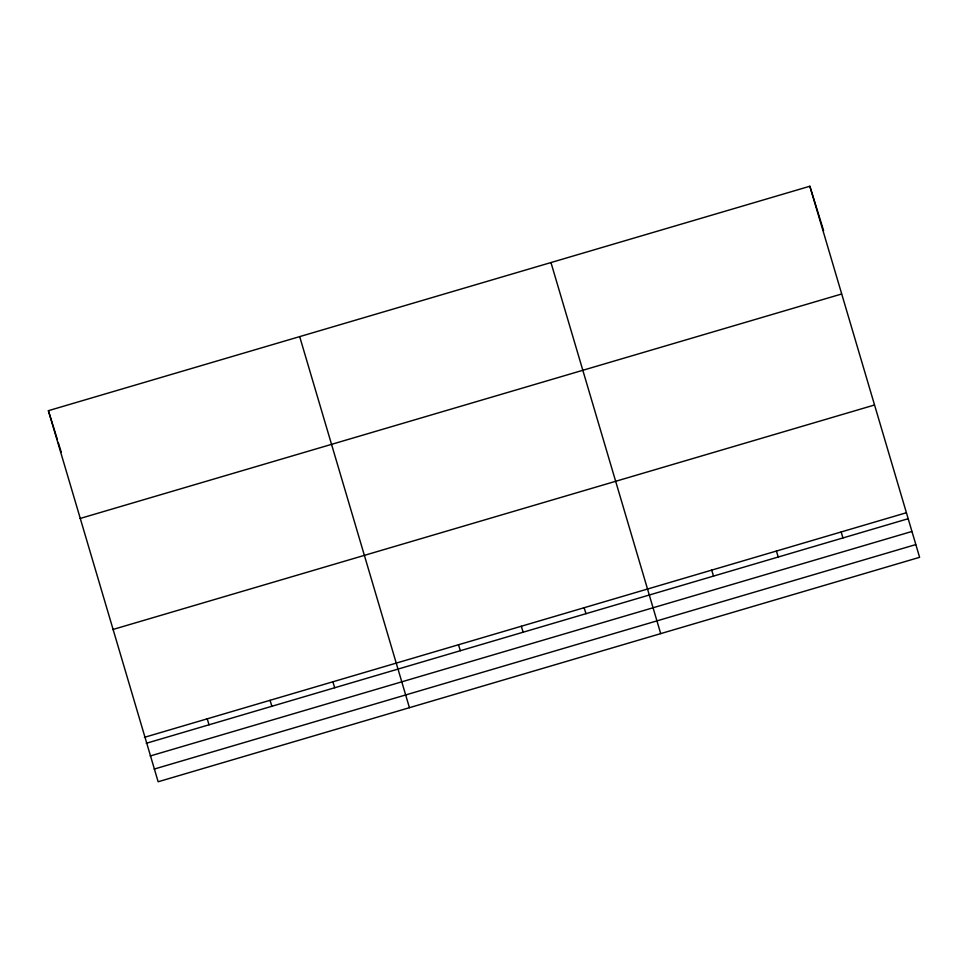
<?xml version="1.0" encoding="UTF-8"?>
<svg xmlns="http://www.w3.org/2000/svg" width="968" height="968" viewBox="0 0 968 968"><rect width="100%" height="100%" fill="white"/><g stroke="black" fill="none" stroke-linecap="round" stroke-linejoin="round"><path stroke-width="1.45" d="M809.853 186.243L919.6 557.314L158.147 781.757L48.4 410.686L809.853 186.243L823.611 230.65M80.078 518.485L841.531 294.03M112.712 629.551L874.177 405.096M144.389 737.35L905.854 512.895M146.241 743.303L907.694 518.86M150.161 755.996L911.626 531.553M154.214 769.076L915.668 544.621M841.131 531.976L842.971 537.942M776.396 551.058L778.248 557.011M711.674 570.128L713.525 576.093M660.708 633.629L550.961 262.546M584.14 607.722L585.979 613.688M521.316 626.248L523.156 632.201M458.493 644.761L460.344 650.726M409.428 707.693L299.681 336.622M332.847 681.799L334.698 687.752M270.036 700.312L271.875 706.277M207.213 718.825L209.052 724.79M48.4 410.686L57.415 439.799M58.225 442.412L61.274 452.286"/></g></svg>
